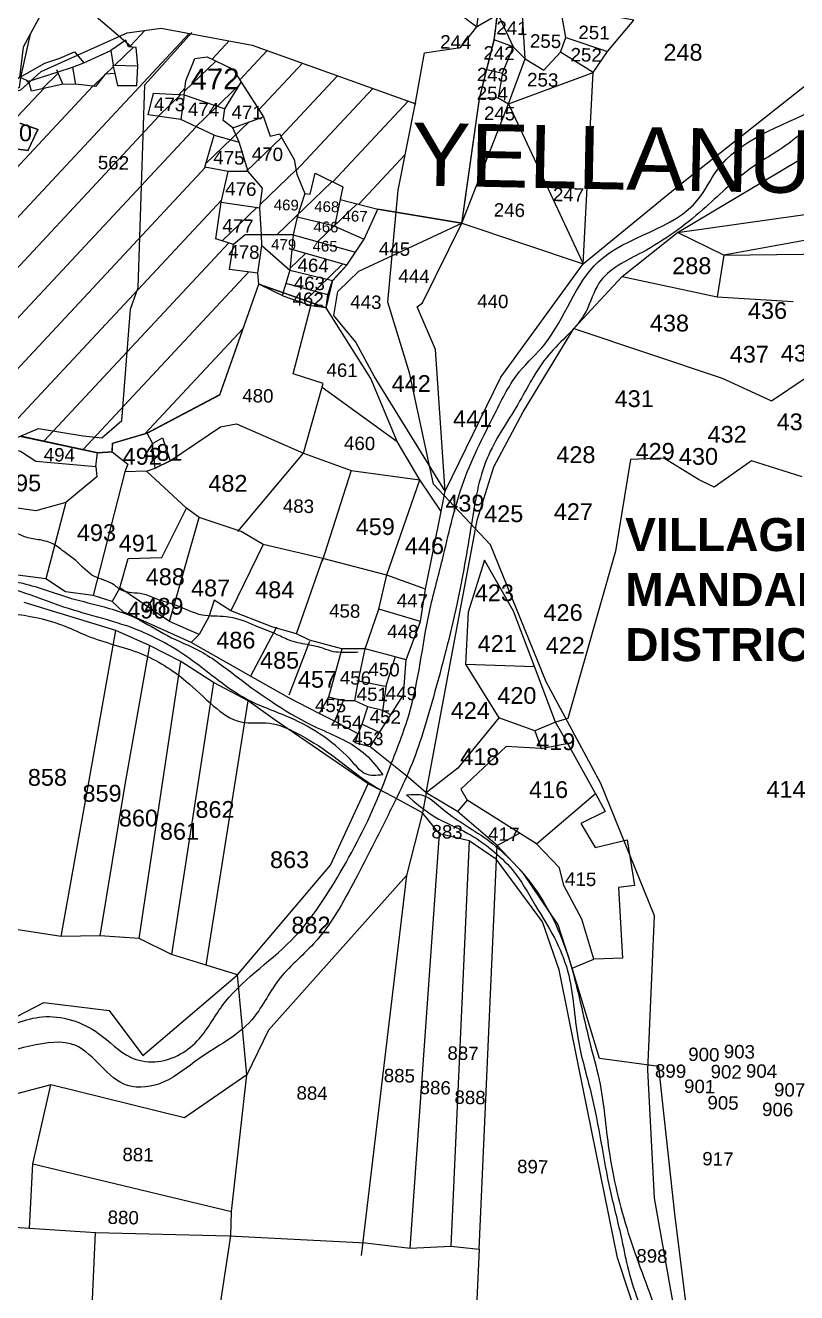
# Model space of a CAD drawing. Header units: inches. Extents: x 182366 to 215308, y 1619047 to 1632624.
# Drawn here: x 184380 to 185116, y 1626081 to 1627290 of the extents above; entities that cross this region are included whole.
import ezdxf
from ezdxf.enums import TextEntityAlignment as Align

# ---------------------------------------------------------------- set-up
doc = ezdxf.new("R2010")
doc.units = ezdxf.units.IN
doc.header["$MEASUREMENT"] = 0
for name, color, linetype in [('PLOT', 7, 'Continuous'), ('PLOT NO', 7, 'Continuous'), ('PLOTS', 7, 'Continuous'), ('ROAD', 1, 'Continuous'), ('STREAM', 4, 'Continuous'), ('TEXT', 1, 'Continuous')]:
    doc.layers.add(name, color=color, linetype=linetype)
doc.styles.get("Standard").update_dxf_attribs({"font": 'arial.ttf'})

msp = doc.modelspace()

# ---------------------------------------------------------------- hatches: boundary and pattern name
at = {"layer": 'PLOT', "true_color": 0xf8991e}
h = msp.add_hatch(dxfattribs=at)
h.set_pattern_fill('ANSI31', color=30, scale=262.36238, angle=2.0215105)
h.paths.add_polyline_path([(184494.3, 1627233.4), (184538.1, 1627282.1), (184510, 1627287.3), (184477.6, 1627283), (184470, 1627279.6), (184475.3, 1627275), (184476.4, 1627275.8), (184477.3, 1627273.3), (184482, 1627269.4), (184486.1, 1627268.9), (184487.8, 1627251.6), (184486.8, 1627232.8), (184468.2, 1627232.7), (184465.7, 1627244.2), (184456.6, 1627243.4), (184447.5, 1627231.6), (184428.6, 1627234.1), (184415.3, 1627233.6), (184386.3, 1627227.4), (184383.9, 1627235.6), (184376.2, 1627228.7), (184363.7, 1627225.6), (184362.7, 1627225.2), (184367.5, 1627214.6), (184375.2, 1627196.8), (184392.3, 1627190.8), (184383, 1627170.7), (184363.6, 1627173.2), (184350.5, 1627132.9), (184342.6, 1627096.7), (184307.8, 1626997.7), (184299.5, 1626994.7), (184299.8, 1626941.6), (184334.7, 1626925.8), (184375.9, 1626898.2), (184392.9, 1626905.3), (184435.7, 1626898.4), (184453.4, 1626896.7), (184472.5, 1626913.1), (184480.8, 1627019.3), (184488.2, 1627039.9)])
h.paths.add_polyline_path([(184567.1, 1627121.3), (184573.9, 1627150.8), (184551.6, 1627154.9), (184560.4, 1627185.3), (184528.8, 1627200.3), (184497.7, 1627204.8), (184502.8, 1627225.5), (184531.8, 1627223.8), (184533.6, 1627237), (184542.1, 1627258.3), (184553.8, 1627260), (184579.1, 1627247.9), (184586.2, 1627235.8), (184607.5, 1627202.7), (184614, 1627184.3), (184622.7, 1627186.5), (184636.8, 1627162.1), (184639.3, 1627148.2), (184647.1, 1627129.7), (184652, 1627129.1), (184656.8, 1627149.2), (184683.3, 1627136.1), (184680.8, 1627123.9), (184716.5, 1627114.7), (184734, 1627111.8), (184736, 1627132.8), (184752.4, 1627215.4), (184596.7, 1627271.2), (184538.1, 1627282.1), (184494.3, 1627233.4), (184488.2, 1627039.9), (184480.8, 1627019.3), (184472.5, 1626913.1), (184453.4, 1626896.7), (184435.7, 1626898.4), (184392.9, 1626905.3), (184375.9, 1626898.2), (184449.3, 1626882.3), (184463.2, 1626883.1), (184463.7, 1626891.3), (184496.5, 1626901), (184565.8, 1626937.7), (184603, 1627043.2), (184602, 1627053.6), (184575.2, 1627057.1), (184578.8, 1627081), (184562, 1627086.5)])
h.paths.add_polyline_path([(184449.8, 1627151.4), (184478.8, 1627150.8), (184479.1, 1627166.4), (184450.1, 1627167)], flags=24)
h.paths.add_polyline_path([(184335.7, 1627132.6), (184364.7, 1627132), (184365, 1627147.7), (184336, 1627148.3)], flags=25)
h.paths.add_polyline_path([(184304.1, 1627054.8), (184333.1, 1627054.2), (184333.4, 1627069.9), (184304.4, 1627070.5)], flags=25)
h.paths.add_polyline_path([(184282.6, 1626986.9), (184311.6, 1626986.3), (184311.9, 1627002), (184282.9, 1627002.6)], flags=9)
h.paths.add_polyline_path([(184277.6, 1626942.6), (184306.6, 1626942), (184306.9, 1626957.6), (184277.9, 1626958.2)], flags=9)
h.paths.add_polyline_path([(184296.5, 1626920.6), (184325.5, 1626920.1), (184325.9, 1626935.7), (184296.8, 1626936.3)], flags=9)
h.paths.add_polyline_path([(184336.5, 1626901.8), (184365.5, 1626901.2), (184365.8, 1626916.8), (184336.8, 1626917.4)], flags=25)
h.paths.add_polyline_path([(184574.2, 1627066.3), (184603.2, 1627065.7), (184603.6, 1627081.4), (184574.5, 1627081.9)], flags=24)
at = {"layer": 'PLOTS'}
h = msp.add_hatch(dxfattribs=at)
h.set_pattern_fill('ANSI31', color=11, scale=255.424671, angle=-1.1373)
h.set_pattern_definition([(43.8627, (182462.903, 1626035.523), (-22.12402, 23.0202), [])])
h.paths.add_polyline_path([(184553.8, 1627260), (184542.1, 1627258.3), (184533.6, 1627237), (184531.8, 1627223.8), (184570.7, 1627210.5), (184586.2, 1627235.8), (184579.1, 1627247.9)])
h.paths.add_polyline_path([(184614, 1627184.3), (184607.5, 1627202.7), (184578.4, 1627192.4), (184584.4, 1627178.6), (184592.9, 1627150.8), (184606.5, 1627134.7), (184604.1, 1627115.9), (184605.5, 1627090.3), (184635.7, 1627090.3), (184639.5, 1627107.1), (184647.1, 1627129.7), (184639.3, 1627148.2), (184636.8, 1627162.1), (184622.7, 1627186.5)])
h.paths.add_polyline_path([(184590, 1627090.3), (184605.5, 1627090.3), (184604.1, 1627115.9), (184567.1, 1627121.3), (184562, 1627086.5), (184578.8, 1627081)])
h.paths.add_polyline_path([(184573.9, 1627150.8), (184592.9, 1627150.8), (184584.4, 1627178.6), (184560.4, 1627185.3), (184551.6, 1627154.9)])
h.paths.add_polyline_path([(184531.8, 1627223.8), (184528.8, 1627200.3), (184560.4, 1627185.3), (184584.4, 1627178.6), (184578.4, 1627192.4), (184569.2, 1627199.4), (184570.7, 1627210.5)])
h.paths.add_polyline_path([(184502.8, 1627225.5), (184497.7, 1627204.8), (184528.8, 1627200.3), (184531.8, 1627223.8)])
h.paths.add_polyline_path([(184487.8, 1627251.6), (184486.1, 1627268.9), (184478.7, 1627269.7), (184477.3, 1627273.3), (184475.3, 1627275), (184462.1, 1627266), (184464.3, 1627252.1)])
h.paths.add_polyline_path([(184425.5, 1627250.1), (184428.2, 1627234.1), (184447.5, 1627231.6), (184456.6, 1627243.4), (184465.7, 1627244.2), (184464, 1627252.1), (184464.3, 1627252.1), (184462.1, 1627266), (184436.1, 1627254.2)])
h.paths.add_polyline_path([(184386, 1627237.4), (184383.9, 1627235.6), (184386.3, 1627227.4), (184416.3, 1627233.8), (184411.3, 1627245.5)])
h.paths.add_polyline_path([(184628.9, 1627043.7), (184626.3, 1627035), (184667.2, 1627020.6), (184669, 1627033.1)])
h.paths.add_polyline_path([(184632.8, 1627056.4), (184628.9, 1627043.7), (184669, 1627033.1), (184673.4, 1627046.5)])
h.paths.add_polyline_path([(184634.5, 1627076.1), (184632.8, 1627056.4), (184673.4, 1627046.5), (184687, 1627061.4)])
h.paths.add_polyline_path([(184695.3, 1627073.8), (184703.5, 1627086.2), (184675.4, 1627098.4), (184639.5, 1627107.1), (184635.7, 1627090.3)])
h.paths.add_polyline_path([(184639.5, 1627107.1), (184675.4, 1627098.4), (184680.8, 1627123.9), (184683.3, 1627136.1), (184656.8, 1627149.2), (184652, 1627129.1), (184647.1, 1627129.7)])
h.paths.add_polyline_path([(184675.4, 1627098.4), (184703.5, 1627086.2), (184716.5, 1627114.7), (184680.8, 1627123.9)])
h.paths.add_polyline_path([(184528.5, 1627198.9), (184571.9, 1627198), (184572.4, 1627221), (184529, 1627221.9)], flags=9)
h.paths.add_polyline_path([(184539.4, 1627227.8), (184582.8, 1627227), (184583.2, 1627250.1), (184539.8, 1627250.9)], flags=24)
h.paths.add_polyline_path([(184589.3, 1627155.8), (184632.8, 1627154.9), (184633.3, 1627178.4), (184589.8, 1627179.3)], flags=24)
h.paths.add_polyline_path([(184614.6, 1627111.1), (184643.6, 1627110.6), (184643.9, 1627126.2), (184614.9, 1627126.8)], flags=24)
h.paths.add_polyline_path([(184561.3, 1627087.6), (184604.7, 1627086.8), (184605.1, 1627109.7), (184561.7, 1627110.6)], flags=9)
h.paths.add_polyline_path([(184552.6, 1627152.4), (184596.1, 1627151.6), (184596.6, 1627174.9), (184553.1, 1627175.8)], flags=9)
h.paths.add_polyline_path([(184496, 1627203.3), (184539.6, 1627202.4), (184540, 1627225.9), (184496.5, 1627226.8)], flags=9)
h.paths.add_polyline_path([(184629.3, 1627032.6), (184672.8, 1627031.7), (184673.3, 1627055.2), (184629.7, 1627056.1)], flags=9)
h.paths.add_polyline_path([(184628.1, 1627017.4), (184671.7, 1627016.5), (184672.1, 1627040), (184628.6, 1627040.9)], flags=9)
h.paths.add_polyline_path([(184612.1, 1627073.4), (184641.2, 1627072.9), (184641.5, 1627088.5), (184612.5, 1627089.1)], flags=9)
h.paths.add_polyline_path([(184632.9, 1627049.7), (184676.4, 1627048.8), (184676.9, 1627072.3), (184633.3, 1627073.1)], flags=24)
h.paths.add_polyline_path([(184652.5, 1627090.2), (184681.5, 1627089.7), (184681.8, 1627105.3), (184652.8, 1627105.9)], flags=24)
h.paths.add_polyline_path([(184651.7, 1627071.7), (184680.7, 1627071.2), (184681, 1627086.8), (184652, 1627087.4)], flags=9)
h.paths.add_polyline_path([(184653.3, 1627109.5), (184682.3, 1627109), (184682.6, 1627124.6), (184653.6, 1627125.2)], flags=24)
h.paths.add_polyline_path([(184680.2, 1627100.4), (184709.2, 1627099.8), (184709.6, 1627115.4), (184680.5, 1627116)], flags=24)

# ---------------------------------------------------------------- linework, layer by layer
for points in [[(184829, 1627288.3), (184830.5, 1627300), (184829.6, 1627317.4), (184831.4, 1627339.1), (184835.2, 1627355.4), (184843.4, 1627377.7), (184848.5, 1627381.7), (184879.3, 1627418.9), (184876.8, 1627490.1), (184887.5, 1627513.9), (184930.2, 1627631.5), (184935.6, 1627653.8), (184945.5, 1627697.2), (184954, 1627735), (184939.9, 1627752.5), (184942, 1627771.9), (184955.2, 1627820.6), (185056.6, 1627573.2), (185171.2, 1627775.3)], [(184949.6, 1627050.6), (185002.2, 1627092.5), (185167.4, 1627191.1), (185281.8, 1627259.4), (185316.2, 1627432.8), (185413.3, 1627494.9), (185494, 1627507.3), (185764.1, 1627395.6), (185917.5, 1627365.6), (185921.9, 1627418.3), (185924.7, 1627451.8), (185949.5, 1627638.1)], [(184856.9, 1627258.1), (184854.5, 1627300.6), (184875.4, 1627337.7), (184893.2, 1627357.8), (184896.5, 1627367.9), (184904.9, 1627393.7), (184902.4, 1627401.2), (184879.3, 1627418.9), (184830.3, 1627446.8), (184858.5, 1627494.5)], [(184391.1, 1627391.1), (184383.6, 1627385.6), (184369.2, 1627362.8), (184394, 1627297.9), (184385.2, 1627281.7), (184378.4, 1627269.3), (184375, 1627240.2), (184360.1, 1627229.7), (184351.9, 1627226.8), (184302.9, 1627235.9), (184271, 1627246.6), (184232.9, 1627261.5), (184211.1, 1627270.1), (184173.4, 1627279.1)], [(184960.6, 1627294.9), (184934.7, 1627299.9), (184907.9, 1627298.7), (184892.2, 1627298.1), (184854.5, 1627300.6), (184830.3, 1627302.2), (184845.6, 1627269.7)], [(184856.9, 1627258.1), (184874.9, 1627247.4), (184890.6, 1627264.5), (184895.9, 1627278.6), (184892.2, 1627298.1)], [(184709.3, 1626601.6), (184728.9, 1626632.3), (184741, 1626651.5), (184743.5, 1626684.7), (184757.2, 1626721.3), (184762, 1626752.3), (184776.9, 1626826.2), (184780.9, 1626845.8), (184771.4, 1626980.8), (184754.1, 1627021.5), (184759.1, 1627025.4), (184796.6, 1627101.4), (184912.4, 1627062.7), (185003.4, 1627137.2), (185194.6, 1627288.4)], [(184845.6, 1627269.7), (184835.3, 1627245.2), (184831.3, 1627220.8), (184841.2, 1627215.3), (184921.9, 1627245), (184935.5, 1627265.2), (184960.6, 1627294.9)], [(184375, 1627240.2), (184399.2, 1627254), (184413.2, 1627258.7), (184427.3, 1627264.9), (184436.1, 1627254.2), (184462.1, 1627266), (184464.3, 1627252.1), (184487.8, 1627251.6), (184486.1, 1627268.9), (184478.7, 1627269.7), (184476.4, 1627275.8), (184462.1, 1627266)], [(184780.9, 1626845.8), (184713, 1626955.5), (184695.5, 1626987.9), (184674.7, 1627013.2), (184678.3, 1627036.1), (184698.4, 1627055.7), (184796.6, 1627101.4), (184841.2, 1627215.3), (184856.9, 1627258.1), (184845.6, 1627269.7), (184827.5, 1627276.2)], [(184895.9, 1627278.6), (184935.5, 1627265.2)], [(184780.9, 1626845.8), (184833.8, 1626954.5), (184912.4, 1627062.7), (184921.9, 1627245), (184890.6, 1627264.5)], [(184381.8, 1627236.1), (184411.8, 1627245.7), (184425.5, 1627250.1), (184436.1, 1627254.2)], [(184425.5, 1627250.1), (184428.3, 1627233.8)], [(184464, 1627252.1), (184465.7, 1627244.2), (184468.2, 1627232.7), (184486.8, 1627232.8), (184487.8, 1627251.6)], [(184465.7, 1627244.2), (184456.6, 1627243.4), (184447.5, 1627231.6), (184428.6, 1627234.1), (184415.3, 1627233.6), (184386.3, 1627227.4), (184383.7, 1627236.5), (184376, 1627240.4), (184374.6, 1627230.7), (184363.1, 1627225.4), (184360.2, 1627230.7)], [(184416.2, 1627233.9), (184410.5, 1627247.6)], [(184820.7, 1627248.1), (184835.4, 1627244.4)], [(184592.9, 1627150.8), (184584.4, 1627178.6), (184578.4, 1627192.4), (184569.2, 1627199.4), (184570.7, 1627210.5), (184586.2, 1627235.8)], [(184531.8, 1627223.8), (184528.8, 1627200.3)], [(184531.8, 1627223.8), (184570.7, 1627210.5)], [(184831.3, 1627220.8), (184813.4, 1627220.3)], [(184841.2, 1627215.3), (184912.4, 1627062.7)], [(184578.4, 1627192.4), (184607.5, 1627202.7)], [(184375.2, 1627196.8), (184392.3, 1627190.8), (184383, 1627170.7), (184363.6, 1627173.2)], [(185002.2, 1627092.5), (185733.4, 1627195.9), (185046.6, 1627070.8), (185002.2, 1627092.5)], [(185046.6, 1627070.8), (185677, 1627078.7), (185685.1, 1627078.2), (185877.9, 1627055.6), (185907.5, 1627189.4)], [(184560.4, 1627185.3), (184584.4, 1627178.6)], [(184694.5, 1626645.5), (184698, 1626665.2), (184704.4, 1626695.2), (184717.4, 1626733.2), (184725.3, 1626765.7), (184756.6, 1626856.5), (184734.9, 1626893), (184710, 1626953.2), (184667.2, 1627020.6), (184652.6, 1627022.6), (184627.4, 1627031.3), (184603, 1627043.2), (184602, 1627053.6), (184606, 1627079.9), (184605.5, 1627090.3), (184604.1, 1627115.9), (184606.5, 1627134.7), (184592.9, 1627150.8), (184573.9, 1627150.8)], [(184567.1, 1627121.3), (184604.1, 1627115.9)], [(184606, 1627079.9), (184632.8, 1627056.4), (184673.4, 1627046.5)], [(185046.6, 1627070.8), (185040, 1627031.1)], [(184669, 1627033.1), (184628.9, 1627043.7)], [(185121.3, 1626859.4), (185072.8, 1626874.6), (185037.4, 1626849.6), (185022.2, 1626856.7), (184989.4, 1626877), (184957.5, 1626875.9), (184943.2, 1626788.4), (184897.8, 1626628.8), (184886.1, 1626625.4), (184866.3, 1626617.1), (184831.8, 1626629.3), (184792.9, 1626581.3), (184762.6, 1626558), (184786.3, 1626684.2), (184807.8, 1626799.2), (184811.3, 1626817.9), (184827.3, 1626868.8), (184855.1, 1626921.4), (184903.5, 1627000.9), (184949.6, 1627050.6), (185040, 1627031.1), (185112.7, 1627026.7)], [(184583.1, 1626807.1), (184645.6, 1626882), (184663.3, 1626943.9), (184664.5, 1626948.3), (184635.9, 1626957.7), (184652.6, 1627022.6)], [(184903.5, 1627000.9), (185044.9, 1626953.5), (185091.8, 1626931.9), (185156.1, 1626975.1)], [(184663.6, 1626945), (184734.9, 1626893)], [(184495.9, 1626864.6), (184504.4, 1626867.6), (184501.7, 1626891.3), (184496.5, 1626901)], [(184504.4, 1626867.6), (184518.6, 1626874.5), (184566.6, 1626906.9), (184581.9, 1626909.8), (184645.6, 1626882), (184691, 1626865.5), (184756.6, 1626856.5)], [(184273, 1626778.6), (184273, 1626797.5), (184279.8, 1626818.8), (184295.9, 1626836.8), (184298.6, 1626857.2), (184308.4, 1626877.3), (184311.5, 1626887.7), (184325.6, 1626896), (184340, 1626892.2), (184376, 1626883.8), (184390.4, 1626874.3), (184447.7, 1626869.2), (184449.3, 1626882.3)], [(184502.5, 1626891.3), (184511.4, 1626896.7), (184518.6, 1626874.5), (184504.4, 1626867.6)], [(184463.2, 1626883.1), (184478.1, 1626871.3), (184475.4, 1626864.2), (184445, 1626746.1)], [(184447.7, 1626869.2), (184448.5, 1626859.4), (184419.1, 1626834.9), (184399.9, 1626762)], [(184762, 1626752.3), (184725.3, 1626765.5), (184664.2, 1626781.3), (184607.1, 1626794.9), (184586.4, 1626807.3), (184546.2, 1626820.6), (184534.2, 1626829.3), (184495.9, 1626864.6), (184475.4, 1626864.2)], [(184691, 1626865.5), (184663.6, 1626779)], [(184776.9, 1626826.2), (184756.6, 1626856.5)], [(184419.1, 1626834.9), (184390.5, 1626826.8), (184321, 1626836.6), (184295.9, 1626836.8)], [(184470.6, 1626753.4), (184478.6, 1626781.4), (184510.7, 1626782.5), (184534.2, 1626829.3)], [(184517.9, 1626721.3), (184546.2, 1626820.6)], [(184607.1, 1626794.9), (184576.4, 1626731.5)], [(185018.4, 1626005.4), (184999.9, 1626156.2), (184987.7, 1626266.8), (184984.4, 1626296.8), (184927.9, 1626304.5), (184901.7, 1626390.6), (184922.4, 1626399.3), (184911.2, 1626437.4), (184894, 1626469.4), (184889.7, 1626486.3), (184867.7, 1626509.1), (184801.8, 1626550.7), (184792.6, 1626539.9), (184762.6, 1626558), (184745.9, 1626572.5), (184709.3, 1626601.6), (184694.8, 1626605.7), (184697.7, 1626614.3), (184675.1, 1626626.2), (184660.7, 1626633.6), (184631.7, 1626648.5), (184595.3, 1626669.1), (184538.5, 1626701.3), (184473.6, 1626730.6), (184463.4, 1626740.5), (184445, 1626746.1), (184418.8, 1626749.7), (184399.9, 1626762), (184273, 1626778.6)], [(184639.1, 1626709.5), (184664.2, 1626781.3)], [(184867.7, 1626509.1), (184924.1, 1626557.1), (184896.7, 1626606.4), (184886.1, 1626625.4), (184866, 1626678.3), (184845.8, 1626731.2), (184818.2, 1626779.9), (184802.6, 1626730.2), (184800.3, 1626680.5), (184831.8, 1626629.3)], [(184546.1, 1626709), (184517.9, 1626721.3), (184470.6, 1626753.4), (184463.4, 1626740.5)], [(184582.8, 1626384.3), (184552.8, 1626393.5), (184519.8, 1626403.7), (184489, 1626418.8), (184451.4, 1626421.3), (184414.5, 1626420.9), (184344.5, 1626431.6), (184266.4, 1626439.8), (184300.4, 1626747.3)], [(184743.5, 1626684.7), (184733, 1626687.5), (184704.4, 1626695.2), (184682.1, 1626695.3), (184651.4, 1626703.5), (184639.1, 1626709.5), (184616.4, 1626716), (184576.4, 1626731.5), (184560.6, 1626741.8), (184555.3, 1626725.7), (184546.1, 1626709), (184538.5, 1626701.3)], [(184966.8, 1626048.6), (184945, 1626114.2), (184908.3, 1626295.8), (184889.4, 1626389.1), (184873.6, 1626434.8), (184829.6, 1626494.2), (184803.7, 1626511.9), (184775.4, 1626518.8), (184759.3, 1626538.7), (184735.2, 1626551.8), (184719.7, 1626560.2), (184707.3, 1626566.4), (184618.8, 1626627.3), (184592.9, 1626645.5), (184559.8, 1626663.2), (184528.7, 1626683), (184498.7, 1626698.5), (184466.6, 1626712.7), (184379.2, 1626739.5)], [(184757.2, 1626721.3), (184717.4, 1626733.2)], [(184414.5, 1626420.9), (184442.8, 1626578.6), (184466.6, 1626712.7)], [(184620, 1626715.8), (184595.3, 1626669.1)], [(184498.7, 1626698.5), (184475.1, 1626563.9), (184451.4, 1626421.3)], [(184632.1, 1626651.5), (184651.8, 1626702.6)], [(184682.1, 1626695.3), (184669.6, 1626649.2)], [(184489, 1626418.8), (184528.7, 1626683)], [(184733, 1626687.5), (184724.6, 1626661), (184721.1, 1626635.9)], [(184800.3, 1626680.5), (184866, 1626678.3)], [(184559.8, 1626663.2), (184519.8, 1626403.7)], [(184696.5, 1626664.9), (184723.6, 1626659.5)], [(184552.8, 1626393.5), (184592.9, 1626645.5)], [(184728.9, 1626632.3), (184721.2, 1626636.5), (184706.9, 1626639.8), (184694.5, 1626645.5), (184683.5, 1626645.5), (184669.6, 1626649.2), (184660.7, 1626633.6)], [(184683.5, 1626645.5), (184675.1, 1626626.2)], [(184701.6, 1626623.5), (184706.9, 1626639.8)], [(184697.7, 1626614.3), (184701.6, 1626623.5), (184718.6, 1626615.4)], [(184866.3, 1626617.1), (184872.2, 1626600.3), (184838.9, 1626602.2), (184795.8, 1626561.5), (184801.8, 1626550.7)], [(184872.2, 1626600.3), (184901.4, 1626606)], [(183999.8, 1626022.6), (184085.9, 1626149.6), (184144.6, 1626193.7), (184186, 1626207.3), (184253.5, 1626242.3), (184254.5, 1626283.4), (184398.1, 1626357.7), (184460.4, 1626350.3), (184492.6, 1626307.1), (184582.8, 1626384.3), (184671.3, 1626488.7), (184707.3, 1626566.4)], [(184762.6, 1626558), (184759.3, 1626538.7), (184743.8, 1626479.1), (184612.2, 1626331.5), (184591.8, 1626288.8), (184532.3, 1626247.8), (184404.9, 1626279.4), (184343.1, 1626263), (184272.3, 1626197.4), (184208.9, 1626139), (184129.7, 1626083.6), (184035.6, 1625968.4), (183883.6, 1625865.3), (183811.5, 1625825.8), (183746.6, 1625755.2), (183696.4, 1625698), (183687.9, 1625628)], [(184924.1, 1626557.1), (184933.4, 1626540), (184910, 1626528.5), (184923.7, 1626505.8), (184954.2, 1626512.9), (184961.3, 1626469.4), (184946.1, 1626467.6), (184950, 1626400.2), (184922.4, 1626399.3)], [(184813.1, 1626122.5), (184829.6, 1626494.2), (184830.3, 1626507.5), (184792.6, 1626539.9)], [(184747.5, 1626123.5), (184775.4, 1626518.8)], [(184803.7, 1626511.9), (184786.1, 1626125.2)], [(184830.3, 1626507.5), (184852.3, 1626519.6)], [(184901.7, 1626390.6), (184888.6, 1626431.8), (184855.4, 1626481), (184830.3, 1626507.5)], [(184743.8, 1626479.1), (184700.8, 1626116.3)], [(184392.4, 1625213.6), (184424.8, 1625423.6), (184444.6, 1625507.6), (184483.5, 1625655.3), (184530.4, 1625833.7), (184561.2, 1626034.9), (184576.5, 1626135.2), (184576.9, 1626158.3), (184591.8, 1626288.8), (184582.8, 1626384.3)], [(184384.3, 1626142.5), (184387.7, 1626203.8), (184404.9, 1626279.4)], [(184387.7, 1626203.8), (184576.9, 1626158.3)], [(184341.3, 1626145.4), (184384.3, 1626142.5), (184447.4, 1626138.4), (184574.7, 1626135.2), (184704.8, 1626128.5), (184747.5, 1626123.5), (184786.1, 1626125.2), (184813.1, 1626122.5), (184809.1, 1626032.5), (184976.8, 1626019.7)], [(184433.7, 1625833.9), (184447.4, 1626138.4)]]:
    msp.add_lwpolyline(points, dxfattribs=at)
at = {"layer": 'PLOTS', "color": 11, "const_width": 1.28}
for points in [[(184828.8, 1627286.7), (184830.5, 1627300), (184810.8, 1627288.7), (184775.8, 1627314.9)], [(184394, 1627297.9), (184385.2, 1627281.7), (184376, 1627240.4)], [(184375.9, 1626898.2), (184449.3, 1626882.3), (184463.2, 1626883.1), (184463.7, 1626891.3), (184496.5, 1626901), (184565.8, 1626937.7), (184603, 1627043.2), (184667.2, 1627020.6), (184673.4, 1627046.5), (184687, 1627061.4), (184703.5, 1627086.2), (184716.5, 1627114.7), (184796.6, 1627101.4), (184813.4, 1627220.3), (184827.5, 1627276.2), (184828.8, 1627286.7)], [(184375.2, 1627196.8), (184392.3, 1627190.8), (184383, 1627170.7), (184363.6, 1627173.2)]]:
    msp.add_lwpolyline(points, dxfattribs=at)
at = {"layer": 'ROAD'}
for points in [[(184445.3, 1629069.5), (184457.1, 1628784.3), (184474.1, 1628288.9), (184470.9, 1628069.2), (184450.3, 1627972), (184396.8, 1627739.8), (184344.7, 1627576.9), (184342.1, 1627500.2), (184318.7, 1627436.7), (184320.3, 1627398.3), (184369.6, 1627361.3), (184404, 1627336.2), (184437.1, 1627307.6), (184469.2, 1627280.3), (184481.8, 1627269.5)], [(185009.5, 1626006.7), (184980.5, 1626171.1), (184974, 1626293.7), (184980.5, 1626440.4), (184929.2, 1626566.8), (184877, 1626663.6), (184824.1, 1626794.6), (184769.7, 1626852.2), (184746.6, 1626958.4), (184726, 1627026), (184736, 1627132.8), (184752.6, 1627216.3), (184760.9, 1627263.7), (184795.4, 1627269), (184810.8, 1627288.7), (184822.4, 1627369.2), (184867.1, 1627417.6), (184886.2, 1627473.8), (184932.7, 1627499.8), (185007.7, 1627563.1), (185186.2, 1627680.7)], [(184159.7, 1627404.1), (184163.6, 1627281.4), (184264.9, 1627238.6), (184339.7, 1627219.8), (184376.2, 1627228.7), (184395.6, 1627246.1), (184477.6, 1627283), (184510, 1627287.3), (184596.7, 1627271.2), (184752.8, 1627215.3)], [(184376.6, 1626897.8), (184449.3, 1626882.3), (184463.2, 1626883.1), (184463.7, 1626891.3), (184496.5, 1626901), (184565.8, 1626937.7), (184603, 1627043.2), (184602, 1627053.6), (184575.2, 1627057.1), (184578.8, 1627081), (184562, 1627086.5), (184567.1, 1627121.3), (184573.9, 1627150.8), (184551.6, 1627154.9), (184560.4, 1627185.3), (184528.8, 1627200.3), (184497.7, 1627204.8), (184502.8, 1627225.5), (184531.8, 1627223.8), (184533.6, 1627237), (184542.1, 1627258.3), (184553.8, 1627260), (184579.1, 1627247.9), (184586.2, 1627235.8), (184607.5, 1627202.7), (184614, 1627184.3), (184622.7, 1627186.5), (184636.8, 1627162.1), (184639.3, 1627148.2), (184647.1, 1627129.7), (184652, 1627129.1), (184656.8, 1627149.2), (184683.3, 1627136.1), (184680.8, 1627123.9), (184716.5, 1627114.7), (184796.6, 1627101.4), (184813.4, 1627220.3), (184820.2, 1627247.2), (184827.5, 1627276.2), (184828.8, 1627286.7)], [(183680.9, 1626786.7), (183905.7, 1626783.9), (184104.1, 1626748.9), (184157.3, 1626769.1), (184245.1, 1626764.5), (184267.2, 1626772), (184270.9, 1626790.6), (184292.2, 1626853.1), (184303.2, 1626888), (184323.7, 1626900.9), (184362.2, 1626892.4), (184392.9, 1626905.3), (184435.7, 1626898.4), (184453.4, 1626896.7), (184472.5, 1626913.1), (184480.8, 1627019.3), (184488.2, 1627039.9), (184494.3, 1627233.4), (184539.1, 1627283.3)], [(184647.1, 1627129.7), (184639.5, 1627107.1), (184635.7, 1627090.3), (184634.5, 1627076.1), (184632.8, 1627056.4), (184628.9, 1627043.7), (184625.4, 1627032.2)], [(184680.8, 1627123.9), (184675.4, 1627098.4), (184703.5, 1627086.2)], [(184675.4, 1627098.4), (184639.5, 1627107.1)], [(184667.2, 1627020.6), (184669, 1627033.1), (184673.4, 1627046.5), (184687, 1627061.4), (184695.3, 1627073.8), (184703.5, 1627086.2), (184716.5, 1627114.7)], [(184635.7, 1627090.3), (184605.5, 1627090.3), (184590, 1627090.3), (184578.8, 1627081)], [(184635.7, 1627090.3), (184695.3, 1627073.8)], [(184687, 1627061.4), (184634.5, 1627076.1)]]:
    msp.add_lwpolyline(points, dxfattribs=at)
at = {"layer": 'STREAM'}
for points, knots in [([(182562.3, 1625413.6), (182575.2, 1625414.7), (182617.8, 1625418.1), (182701.6, 1625421.3), (182795.5, 1625434.4), (182894.5, 1625438.9), (182964.1, 1625465.4), (183034.3, 1625459.5), (183111.2, 1625507), (183201.3, 1625530.3), (183311.9, 1625542.6), (183326.9, 1625620), (183409.4, 1625608.6), (183470.9, 1625638.3), (183524.8, 1625657.8), (183547.5, 1625699.1), (183589.3, 1625730.3), (183644.8, 1625762.6), (183704.2, 1625803.6), (183757.6, 1625839.9), (183812.6, 1625859.8), (183852.4, 1625892), (183873.8, 1625931.6), (183917.7, 1625958.6), (183972.4, 1625999), (184037.7, 1626040.3), (184074, 1626107), (184108, 1626150.1), (184161.7, 1626187.9), (184209.3, 1626207.3), (184268.8, 1626230), (184271.1, 1626275.3), (184308.3, 1626303.8), (184346.2, 1626326.6), (184397.8, 1626351.1), (184448.1, 1626335.3), (184474.7, 1626304.9), (184511.4, 1626297.8), (184547, 1626317.4), (184573.7, 1626371), (184634.4, 1626409.1), (184681.8, 1626480.6), (184711.4, 1626537.8), (184731.3, 1626591.1), (184754, 1626647.2), (184760.4, 1626715.3), (184780.5, 1626787), (184794.1, 1626852.9), (184823.8, 1626910.9), (184847.5, 1626958.6), (184892, 1626997.5), (184915.3, 1627084.3), (185012.5, 1627097.1), (185049.9, 1627178.1), (185123.9, 1627200.3), (185181.7, 1627238.6), (185215.8, 1627286.5), (185260.8, 1627336), (185275.1, 1627415.7), (185332.7, 1627475.4), (185402.6, 1627498.5), (185470.5, 1627568.5), (185533.3, 1627635.7), (185591.5, 1627700), (185638.9, 1627730.5), (185674.2, 1627753), (185724.5, 1627804.7), (185714.4, 1627901.9), (185724.9, 1628005.5), (185739.5, 1628087.1), (185747, 1628143.8), (185746.7, 1628209.7), (185762.3, 1628289.6), (185822.5, 1628365), (185855.5, 1628433.8), (185912.6, 1628508), (185953.5, 1628602.6), (186020.4, 1628688.5), (186058.2, 1628773.9), (186107, 1628832.2), (186156.8, 1628884.7), (186226.8, 1628867.7), (186292.5, 1628901.6), (186373.6, 1628891.2), (186439.6, 1628874.5), (186498.7, 1628847.8), (186554.1, 1628834.7), (186598.3, 1628820.1), (186635.2, 1628795.6), (186681.2, 1628786.1), (186729, 1628764.4), (186778.8, 1628747.1), (186817.6, 1628723.7), (186848.3, 1628719.8), (186867.5, 1628717), (186885.7, 1628719.5), (186905.5, 1628724.2), (186930.9, 1628737.1), (186941.7, 1628754.5), (186949, 1628766.3)], [1009.301592, 1009.301592, 1009.301592, 1009.301592, 1047.9218, 1137.61407, 1260.571966, 1332.476282, 1433.628974, 1479.114351, 1537.907126, 1692.629256, 1782.571677, 1812.803691, 1901.569815, 1966.817296, 2029.665102, 2061.703251, 2103.771608, 2184.034693, 2254.956049, 2320.127168, 2376.847277, 2429.336253, 2469.519515, 2508.728851, 2580.424217, 2676.56389, 2732.656145, 2805.717201, 2839.089896, 2927.757425, 2965.190804, 3015.13061, 3042.034282, 3101.470463, 3150.693741, 3206.727277, 3244.514128, 3268.221154, 3313.302344, 3353.93891, 3445.020187, 3519.259999, 3608.792976, 3637.922091, 3690.036973, 3789.462775, 3840.770887, 3913.589111, 3989.81145, 4035.829047, 4071.299677, 4165.149088, 4277.526106, 4310.487704, 4421.941237, 4489.088821, 4515.781843, 4597.804311, 4685.659657, 4748.509068, 4836.437254, 4900.646849, 5036.653814, 5114.996847, 5158.525443, 5204.850151, 5241.262589, 5368.057814, 5466.980349, 5560.579291, 5615.48576, 5638.169247, 5758.481082, 5848.887476, 5924.134859, 5986.322599, 6128.573418, 6230.216442, 6311.984664, 6403.541964, 6466.950049, 6503.693253, 6605.756815, 6675.24923, 6743.371634, 6810.24961, 6868.791324, 6914.048081, 6948.91218, 7000.261098, 7052.631322, 7106.376844, 7158.538703, 7185.577297, 7198.437408, 7216.718101, 7240.041905, 7259.644164, 7299.99864, 7299.99864, 7299.99864, 7299.99864]), ([(182562.3, 1626296.3), (182577.1, 1626293.9), (182616.8, 1626297), (182671.3, 1626307.7), (182724.4, 1626313.2), (182772.8, 1626304.4), (182819.2, 1626333), (182896.4, 1626331.3), (182977.5, 1626347.8), (183074.6, 1626347.2), (183152.9, 1626360.7), (183224, 1626348.4), (183283.1, 1626340.7), (183336.7, 1626339.9), (183405.5, 1626354.7), (183455.6, 1626432.6), (183554.5, 1626463), (183589.1, 1626551.1), (183646.5, 1626582.6), (183678.1, 1626632.1), (183686.1, 1626689.9), (183751, 1626712.6), (183785.8, 1626786.2), (183844.6, 1626754.9), (183885.7, 1626733.3), (183938, 1626740.5), (183993.7, 1626715.3), (184060.9, 1626718), (184122.8, 1626717.4), (184178.9, 1626727.1), (184224, 1626735.8), (184273.6, 1626742.8), (184336.7, 1626730.6), (184397.5, 1626728.1), (184448.5, 1626702.4), (184490.5, 1626694.2), (184531.1, 1626668.7), (184557.6, 1626641.6), (184584.2, 1626621.8), (184613.7, 1626627.2), (184643, 1626613.6), (184673.6, 1626594.6), (184699, 1626572.6), (184716.5, 1626562.2), (184721.8, 1626559.1)], [95.31626, 95.31626, 95.31626, 95.31626, 140.513468, 211.86657, 263.276722, 300.023228, 354.962597, 416.221085, 527.632749, 602.629881, 706.842974, 762.936539, 817.630344, 885.696472, 923.882093, 1022.345211, 1142.75722, 1207.554471, 1289.633744, 1329.304261, 1381.588568, 1449.564974, 1519.161925, 1574.894766, 1613.408915, 1661.084849, 1724.83519, 1791.578971, 1859.75638, 1910.867901, 1961.781179, 1997.922796, 2059.860914, 2153.319945, 2176.104642, 2230.069113, 2280.493583, 2316.000412, 2345.896261, 2373.495786, 2400.357817, 2440.071813, 2482.179182, 2500.729363, 2500.729363, 2500.729363, 2500.729363])]:
    msp.add_open_spline(points, degree=3, knots=knots, dxfattribs=at)
for points in [[(185955.1, 1624057.8), (185954, 1624088), (185933.6, 1624127.5), (185915.2, 1624170.7), (185890.2, 1624204.6), (185868.2, 1624258), (185855.4, 1624283.9), (185846.6, 1624335), (185832, 1624378.1), (185814.4, 1624443.1), (185811.2, 1624491.4), (185795.5, 1624535.9), (185792, 1624574.8), (185772.9, 1624613.7), (185758, 1624660.3), (185739.2, 1624697.6), (185724, 1624741), (185705.8, 1624780.7), (185703.8, 1624827.5), (185707.4, 1624857.4), (185710.3, 1624896.3), (185740.6, 1624952.7), (185751.8, 1624978.2), (185754.5, 1625007.2), (185762.8, 1625034.7), (185759.7, 1625096.9), (185757.7, 1625125.6), (185747.3, 1625163.5), (185752.3, 1625196.6), (185744.5, 1625235.7), (185749.4, 1625268.6), (185748.2, 1625282.8), (185733.1, 1625290.4), (185736.8, 1625312.9), (185737.8, 1625351.2), (185737.1, 1625369.7), (185739.7, 1625381.4), (185737, 1625393), (185704.5, 1625417.1), (185681.3, 1625428.1), (185665.5, 1625440.2), (185663.2, 1625461.9), (185670.7, 1625500.4), (185684.6, 1625540.2), (185691.7, 1625571.7), (185699.9, 1625590.3), (185712.5, 1625605.3), (185735.8, 1625616.6), (185740.3, 1625628.3), (185727.9, 1625639.5), (185715.7, 1625658.7), (185723.9, 1625707.6), (185725.4, 1625742.9), (185727.3, 1625782.2), (185736.3, 1625806.1), (185741.1, 1625829.3), (185742.1, 1625853.7), (185741.3, 1625883.7), (185748.9, 1625937.7), (185747.4, 1625993), (185743.1, 1626036), (185734.3, 1626067.9), (185677, 1626091.3), (185635.4, 1626102.6), (185603.7, 1626114), (185568.6, 1626118.2), (185543.3, 1626127), (185521.4, 1626136.8), (185516, 1626162.1), (185563.9, 1626190.8), (185610.8, 1626205.1), (185648.6, 1626229.3), (185685.5, 1626259.2), (185737.4, 1626313.8), (185776.9, 1626377.8), (185798.8, 1626422), (185836.6, 1626486.2), (185850.4, 1626513), (185849.4, 1626548.6), (185849.1, 1626572.6), (185868.2, 1626609.1), (185898.6, 1626644.3), (185909, 1626693.5), (185924.8, 1626729.6), (185931.8, 1626760.4), (185951.2, 1626802.7), (185967, 1626844.5), (185975.8, 1626876.5), (185984.1, 1626925.6), (185988.3, 1626969.1), (185981.3, 1626981.7), (185948.3, 1626985.3), (185941.2, 1626997), (185953.1, 1627056), (185960, 1627121.7), (185964.7, 1627164.1), (185973.2, 1627202.1), (185978.5, 1627230.8), (185984.3, 1627327.1), (185989.2, 1627378.5), (185995.2, 1627420), (185996.2, 1627451.3), (185990.2, 1627494.7), (185980.5, 1627589.6), (185980.2, 1627642.4), (185991.2, 1627674.3), (186008.8, 1627717.7), (186051.6, 1627819.7), (186065.3, 1627859.3), (186072.6, 1627900.8), (186090.5, 1627980), (186117.8, 1628055.4), (186130.7, 1628101.5), (186161.4, 1628173.2), (186188.2, 1628227.2), (186217.6, 1628277.2), (186242.3, 1628292.6), (186253, 1628330.6), (186265.9, 1628355.7), (186291, 1628386.7), (186335.9, 1628400.4), (186370.6, 1628414.3), (186406.2, 1628438.1), (186428.5, 1628456.5), (186460, 1628461.9), (186496.2, 1628469.8), (186524.3, 1628503.5), (186567, 1628513.8), (186647.1, 1628509.3), (186699.6, 1628515.2), (186741.2, 1628538.4), (186802, 1628526), (186837.3, 1628512.4), (186861.7, 1628526.5), (186877, 1628566.1), (186879.4, 1628619.3), (186872.7, 1628672.9), (186867.5, 1628689.5), (186810.8, 1628707.1), (186763.2, 1628729.3), (186687.5, 1628758.3), (186630.2, 1628776.6), (186565.5, 1628805.3), (186499.3, 1628826.5), (186441.4, 1628851.7), (186360.9, 1628875.3), (186295.9, 1628867.5), (186202, 1628855.1), (186135.8, 1628834.5), (186092.7, 1628784.3), (186044.1, 1628714), (186017.4, 1628648.6), (185952.4, 1628557.2), (185899.7, 1628463.4), (185874.7, 1628415.8), (185860.2, 1628384.3), (185826.8, 1628327.9), (185781.9, 1628245.7), (185761.4, 1628183.6), (185759.9, 1628106.7), (185759.8, 1628048.8), (185745.8, 1627950.1), (185745, 1627911.7), (185734.3, 1627869.1), (185727, 1627831.9), (185714.9, 1627777.1), (185696.6, 1627743.4), (185631.9, 1627693.2), (185582.3, 1627661.1), (185560.2, 1627622.3), (185514.7, 1627582), (185472.7, 1627544.3), (185420.2, 1627500), (185358.3, 1627462.7), (185322.1, 1627442.1), (185293.4, 1627383.6), (185265.5, 1627328.5), (185232.8, 1627276.2), (185214.2, 1627247.3), (185162.1, 1627222.3), (185112.4, 1627180.6), (185070.6, 1627152.6), (185026.5, 1627114.3), (184968.6, 1627073.5), (184927.4, 1627044.1), (184915.1, 1627017.2), (184879.2, 1626975.3), (184850, 1626928.4), (184820.8, 1626877.1), (184805.8, 1626814.2), (184791.9, 1626737.4), (184769.5, 1626649.2), (184747.5, 1626581.6), (184733.1, 1626550.3), (184713.1, 1626510.1), (184695.2, 1626475.4), (184655.3, 1626413.9), (184621.6, 1626378.9), (184596.1, 1626340.9), (184545.9, 1626304.1), (184512.4, 1626282), (184477.9, 1626278.6), (184428.5, 1626316.7), (184384.7, 1626316.1), (184308.9, 1626273.6), (184292.7, 1626219.6), (184240.9, 1626177.7), (184204.4, 1626142.6), (184166.1, 1626119.3), (184118, 1626083.2), (184089.8, 1626048.7), (184060.9, 1626016.9), (184040.4, 1625987.1), (184027.8, 1625976.4), (184026.3, 1625937.2), (184019.6, 1625910.5), (184006.1, 1625887.4), (183959.4, 1625824.1), (183925.3, 1625805.5), (183905, 1625750.9), (183889.3, 1625688.7), (183883.4, 1625633.8), (183876.3, 1625588.5), (183893.8, 1625570.3), (183894, 1625510.2), (183876.8, 1625475.5), (183890.5, 1625437.4), (183914.2, 1625419.1), (183943.9, 1625388.9), (184003.8, 1625325.6), (184032.6, 1625285.1), (184045.1, 1625256.7), (184050.7, 1625225), (184055.5, 1625190.5), (184101, 1625162.8), (184124.4, 1625163), (184161.8, 1625135.2), (184171.3, 1625093.7), (184178.3, 1625035.2), (184178.4, 1625003.5), (184174.5, 1624978.9), (184172.5, 1624948), (184169.2, 1624923.3), (184191.2, 1624884.1), (184183.3, 1624835.4), (184168.2, 1624766.3), (184164.1, 1624732.7), (184225.5, 1624672.4), (184242, 1624639.7), (184247.3, 1624594), (184285.1, 1624523.1), (184325.6, 1624482.5), (184372.6, 1624493.9), (184381.6, 1624495.8), (184389, 1624486.7), (184399.6, 1624470), (184406, 1624444.4), (184406.8, 1624416.2), (184414.4, 1624383.8), (184417.8, 1624346.6), (184424.8, 1624318.3), (184433.2, 1624286.5), (184437.7, 1624272.6)], [(184697.8, 1626691.9), (184683.3, 1626691.8), (184674.4, 1626692.5), (184664.6, 1626695.6), (184651.7, 1626698.8), (184633.5, 1626703), (184620.7, 1626708.7), (184601.3, 1626716.6), (184589.5, 1626721.6), (184572, 1626725.8), (184549.2, 1626727.4), (184524.5, 1626736.6), (184505.1, 1626743), (184492.5, 1626747.5), (184472.1, 1626751.2), (184463.7, 1626757.1), (184446.5, 1626764.2), (184428.5, 1626779.4), (184418.4, 1626787.1), (184407.4, 1626795), (184394.5, 1626799.1), (184381.2, 1626801.7), (184369.9, 1626806.4), (184345.7, 1626810), (184315.7, 1626806.7), (184289.2, 1626803), (184275.1, 1626803.6), (184270.4, 1626796), (184267.1, 1626783.3), (184259.2, 1626777.1), (184235, 1626773.9), (184215.8, 1626776.8), (184200.6, 1626780.8), (184182.2, 1626780.2), (184166.5, 1626776.2), (184136.8, 1626775.9), (184116.3, 1626782.6), (184097.6, 1626784.6), (184085.1, 1626786.3), (184038, 1626805.6), (184005.3, 1626817.8), (183972.8, 1626819.1), (183944.8, 1626816.7), (183917.7, 1626811.1), (183892.1, 1626809.5), (183853.9, 1626810.4), (183824.7, 1626804.8), (183798, 1626801.7), (183795.1, 1626797.3)], [(184721.2, 1626575), (184705.1, 1626594.2), (184658.8, 1626620), (184582.7, 1626668.3), (184547.3, 1626692.9), (184515.9, 1626707.8), (184485.5, 1626724.7), (184424.6, 1626743.4), (184378, 1626757.8), (184338, 1626763.6), (184299.1, 1626762.8), (184268.9, 1626758.6), (184225.2, 1626751.8), (184165.2, 1626747.3), (184087.4, 1626752.3), (184022.5, 1626760.4), (183926.4, 1626772.6), (183852.2, 1626783.2), (183798.6, 1626787.4), (183678.7, 1626784.1), (183591.4, 1626777.2), (183540.1, 1626763.4), (183478.9, 1626744.1), (183445.8, 1626730.5), (183385.8, 1626710.8), (183349.2, 1626693), (183326.6, 1626678), (183279.6, 1626668.6), (183211.2, 1626660.9), (183168.5, 1626656.2), (183088.8, 1626650.4), (183018.1, 1626623), (183001.2, 1626607.4), (183041.8, 1626623.7), (183088.8, 1626636.2), (183170.6, 1626645.1), (183239.9, 1626647.1), (183312.8, 1626660.3), (183353.8, 1626668.6), (183381.8, 1626685.1), (183416.6, 1626713.5), (183469.5, 1626729.4), (183594.3, 1626766.8), (183703.4, 1626777.3), (183760.1, 1626774.2), (183806.8, 1626772.4), (183849.4, 1626774.7), (183948.2, 1626759.6), (184005, 1626747.9), (184075.4, 1626740), (184162.1, 1626733.9), (184236.5, 1626741.3), (184278.9, 1626750.4), (184333.8, 1626758.4), (184417.1, 1626735.1), (184490.5, 1626712), (184539.9, 1626683.9), (184590.8, 1626647.5), (184632.4, 1626629.6), (184693.4, 1626586.2), (184704.8, 1626575.9), (184721.2, 1626575)], [(184743.8, 1626555.8), (184760.2, 1626555.3), (184776.3, 1626544.1), (184820.4, 1626513.5), (184842.8, 1626494.3), (184888.3, 1626427.6), (184909.6, 1626358.4), (184918.3, 1626321), (184927.6, 1626283.9), (184936.9, 1626217.2), (184955.4, 1626137.9), (184982.4, 1626062.1), (184995.8, 1626001.2), (184992.6, 1625953.3), (184993.6, 1625909.2), (184957.2, 1625879.7), (184942.7, 1625844.6), (184927.3, 1625811.3), (184915.1, 1625776.8), (184903.4, 1625734), (184882.5, 1625668.8), (184866.1, 1625624.4), (184860.6, 1625591.4), (184854.1, 1625552.9)], [(184743.8, 1626555.8), (184770.9, 1626535), (184802.5, 1626519.2), (184825.2, 1626503.5), (184844.5, 1626484.7), (184866.6, 1626450.8), (184884.9, 1626419.4), (184897.5, 1626388), (184907.5, 1626322.5), (184920, 1626270.9), (184938.1, 1626178.5), (184949.2, 1626131.3), (184955.5, 1626102.5), (184966.4, 1626069.1), (184977.3, 1626037.6), (184981.3, 1626007.5), (184985.3, 1625974.7), (184985.7, 1625939.5), (184988, 1625922.4), (184975.1, 1625907.3), (184950.9, 1625883), (184926.6, 1625831.8), (184916.7, 1625798.7), (184903.3, 1625750.5), (184886, 1625697.7), (184877.6, 1625622.7), (184854.7, 1625566.4)]]:
    msp.add_spline(points, degree=3, dxfattribs=at)

# ---------------------------------------------------------------- texts
at = {"layer": 'PLOT NO'}
for s, height, rotation, p in [('241', 12.77, 358.8627, (184844.4, 1627287.5)), ('251', 12.77, 358.8627, (184922.7, 1627283.2)), ('244', 12.77, 358.8627, (184790.9, 1627274.1)), ('255', 12.77, 358.8627, (184876.5, 1627275)), ('242', 12.77, 358.8627, (184832.2, 1627263.6)), ('252', 12.77, 358.8627, (184915.2, 1627261.9)), ('248', 16, 0.1882, (185007.5, 1627264.3)), ('472', 20, 0.1882, (184561.3, 1627238.9)), ('243', 12.77, 358.8627, (184825.9, 1627243)), ('253', 12.77, 358.8627, (184873.8, 1627238.1)), ('254', 12.77, 358.8627, (184825.7, 1627225.2)), ('473', 12.77, 358.8627, (184518, 1627214.7)), ('474', 12.77, 358.8627, (184550.4, 1627209.9)), ('471', 12.77, 358.8627, (184591.9, 1627207.1)), ('245', 12.77, 358.8627, (184832.7, 1627206)), ('520', 16, 0.1882, (184368.2, 1627187.5)), ('562', 12.77, 358.8627, (184464.5, 1627159)), ('475', 12.77, 358.8627, (184574.6, 1627163.8)), ('470', 12.77, 358.8627, (184611.3, 1627167.2)), ('476', 12.77, 358.8627, (184586, 1627134)), ('247', 12.77, 358.8627, (184898.4, 1627128.5)), ('246', 12.77, 358.8627, (184842, 1627113.8)), ('477', 12.77, 358.8627, (184583.2, 1627098.7)), ('478', 12.77, 358.8627, (184588.9, 1627073.9)), ('445', 12.77, 358.8627, (184732.5, 1627076.8)), ('288', 16, 0.1882, (185015.9, 1627060.7)), ('464', 12.77, 358.8627, (184654.9, 1627061.1)), ('444', 12.77, 358.8627, (184751.1, 1627050.8)), ('463', 12.77, 358.8627, (184651.3, 1627044)), ('462', 12.77, 358.8627, (184650.1, 1627028.8)), ('443', 12.77, 358.8627, (184705.2, 1627026.1)), ('440', 12.77, 358.8627, (184826.2, 1627026.9)), ('436', 16, 0.1882, (185088.1, 1627018)), ('438', 16, 0.1882, (184994.6, 1627006)), ('437', 16, 0.1882, (185070.8, 1626976.3)), ('434', 16, 0.1882, (185119.5, 1626977.3)), ('461', 12.77, 358.8627, (184682.5, 1626961.1)), ('442', 16, 0.1882, (184748.4, 1626948.3)), ('480', 12.77, 358.8627, (184602.2, 1626936.7)), ('431', 16, 0.1882, (184961, 1626933.9)), ('441', 16, 0.1882, (184806.9, 1626914.9)), ('433', 16, 0.1882, (185115.5, 1626911.8)), ('432', 16, 0.1882, (185049.6, 1626899.9)), ('494', 12.77, 358.8627, (184412.9, 1626880.4)), ('492', 16, 0.1882, (184491.9, 1626878.9)), ('481', 16, 0.1882, (184511.7, 1626882.6)), ('460', 12.77, 358.8627, (184699.2, 1626891.3)), ('428', 16, 0.1882, (184905.4, 1626880.5)), ('429', 16, 0.1882, (184981, 1626883.6)), ('430', 16, 0.1882, (185022.3, 1626878.8)), ('495', 16, 0.1882, (184376.9, 1626853.5)), ('482', 16, 0.1882, (184573.6, 1626853.1)), ('483', 12.77, 358.8627, (184640.9, 1626831.4)), ('439', 16, 0.1882, (184799.6, 1626834.2)), ('425', 16, 0.1882, (184836.6, 1626824.1)), ('427', 16, 0.1882, (184903, 1626826.1)), ('493', 16, 0.1882, (184448.3, 1626806.1)), ('459', 16, 0.1882, (184714.1, 1626811.8)), ('491', 16, 0.1882, (184488.2, 1626796.1)), ('446', 16, 0.1882, (184761, 1626793.5)), ('488', 16, 0.1882, (184513.9, 1626764)), ('487', 16, 0.1882, (184557.1, 1626753.3)), ('484', 16, 0.1882, (184618.3, 1626751.6)), ('423', 16, 0.1882, (184827.7, 1626748.7)), ('489', 16, 0.1882, (184512.7, 1626735.8)), ('447', 12.77, 358.8627, (184749.5, 1626741.2)), ('490', 16, 0.1882, (184496.2, 1626732.2)), ('458', 12.77, 358.8627, (184685, 1626731.4)), ('426', 16, 0.1882, (184893.2, 1626729.8)), ('448', 12.77, 358.8627, (184740.4, 1626711.8)), ('486', 16, 0.1882, (184581.2, 1626703.5)), ('421', 16, 0.1882, (184830.4, 1626700.3)), ('422', 16, 0.1882, (184895.3, 1626698.5)), ('485', 16, 0.1882, (184622.9, 1626684.3)), ('450', 12.77, 358.8627, (184722.5, 1626675.5)), ('457', 16, 0.1882, (184659, 1626666.1)), ('456', 12.77, 358.8627, (184695.2, 1626667.5)), ('451', 12.77, 358.8627, (184711.3, 1626651.9)), ('449', 12.77, 358.8627, (184739, 1626652.9)), ('420', 16, 0.1882, (184849.1, 1626650.7)), ('455', 12.77, 358.8627, (184671.5, 1626641.3)), ('424', 16, 0.1882, (184804.7, 1626636.4)), ('452', 12.77, 358.8627, (184723.7, 1626630.3)), ('454', 12.77, 358.8627, (184686.9, 1626625.2)), ('453', 12.77, 358.8627, (184707.1, 1626609.7)), ('419', 16, 0.1882, (184886.2, 1626606.6)), ('418', 16, 0.1882, (184813.8, 1626592.3)), ('858', 16, 0.1882, (184401.5, 1626572.6)), ('859', 16, 0.1882, (184453.6, 1626557.4)), ('416', 16, 0.1882, (184879.4, 1626560.9)), ('414', 16, 0.1882, (185105.8, 1626561.2)), ('862', 16, 0.1882, (184561.3, 1626542)), ('860', 16, 0.1882, (184488.3, 1626533.8)), ('861', 16, 0.1882, (184527.4, 1626521.1)), ('883', 12.77, 358.8627, (184782.6, 1626520.6)), ('417', 12.77, 358.8627, (184836.6, 1626518.5)), ('863', 16, 0.1882, (184632.4, 1626494.1)), ('415', 12.77, 358.8627, (184910, 1626475.5)), ('882', 16, 0.1882, (184652.8, 1626431.7)), ('887', 12.77, 358.8627, (184797.8, 1626309.4)), ('900', 12.77, 358.8627, (185027.4, 1626308.2)), ('903', 12.77, 358.8627, (185061.3, 1626310.9)), ('885', 12.77, 358.8627, (184737.1, 1626288)), ('899', 12.77, 358.8627, (184995.7, 1626292.4)), ('902', 12.77, 358.8627, (185048.7, 1626291.7)), ('904', 12.77, 358.8627, (185082.4, 1626292.4)), ('886', 12.77, 358.8627, (184771.3, 1626276.6)), ('901', 12.77, 358.8627, (185023.4, 1626277.8)), ('884', 12.77, 358.8627, (184653.9, 1626271.4)), ('888', 12.77, 358.8627, (184804.5, 1626267.3)), ('907', 12.77, 358.8627, (185109.2, 1626274.5)), ('905', 12.77, 358.8627, (185045.7, 1626262.1)), ('906', 12.77, 358.8627, (185097.8, 1626255.7)), ('881', 12.77, 358.8627, (184487.9, 1626212.7)), ('917', 12.77, 358.8627, (185040.8, 1626208.6)), ('897', 12.77, 358.8627, (184864.2, 1626201.2)), ('880', 12.77, 358.8627, (184473.8, 1626152.7)), ('898', 12.77, 358.8627, (184977.9, 1626116))]:
    msp.add_text(s, height=height, rotation=rotation, dxfattribs=at).set_placement(p, align=Align.MIDDLE_CENTER)
at = {"layer": 'PLOTS', "color": 1}
msp.add_text('YELLANUR', height=60, rotation=358.8627, dxfattribs=at).set_placement((184970.1, 1627163), align=Align.MIDDLE_CENTER)
at = {"layer": 'ROAD', "color": 0}
for s, p in [('469', (184629.3, 1627118.7)), ('468', (184667.9, 1627117.1)), ('467', (184694.9, 1627108)), ('466', (184667.1, 1627097.8)), ('479', (184626.8, 1627081)), ('465', (184666.3, 1627079.4))]:
    msp.add_text(s, height=10.22, rotation=358.8627, dxfattribs=at).set_placement(p, align=Align.MIDDLE_CENTER)
at = {"layer": 'TEXT', "insert": (184952.4, 1626820), "char_height": 31.5, "width": 823.473, "attachment_point": 1}
msp.add_mtext('\\pxql;{\\fArial|b1|i0|c0|p34;\\C1;VILLAGE NAME :\\C5; YELLANUR\\C1;    MANDAL             : \\C5;YELLANUR\\P\\C1;DISTRICT            : \\C5;ANANTAPUR}', dxfattribs=at)

doc.saveas('drawing.dxf')
